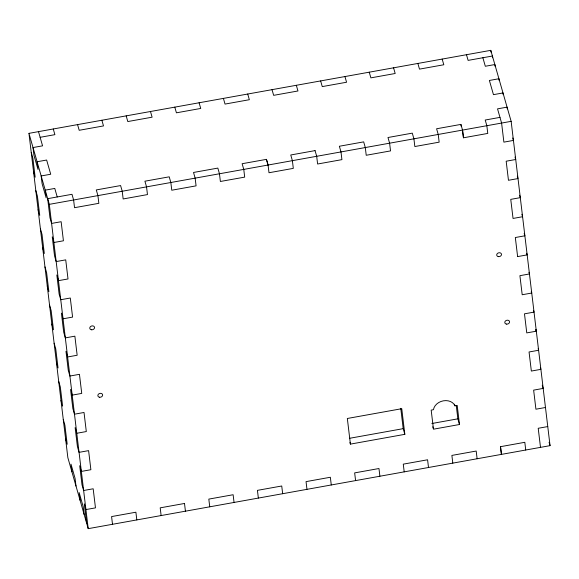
<?xml version="1.0" encoding="UTF-8"?>
<svg xmlns="http://www.w3.org/2000/svg" width="579" height="579" viewBox="0 0 579 579"><rect width="100%" height="100%" fill="white"/><g stroke="black" fill="none" stroke-linecap="round" stroke-linejoin="round"><path stroke-width="0.87" d="M28.95 133.351L490.782 50.344L511.148 121.344L550.05 445.649L88.211 528.656L67.852 457.656L28.95 133.351L49.309 204.351L88.211 528.656M40.125 137.31L54.889 134.661L53.261 128.979M315.063 150.612L290.752 154.984L292.388 160.665L293.307 168.373L268.996 172.745L268.07 165.037L266.449 159.355L242.131 163.719L243.766 169.401L244.693 177.116L220.382 181.48L219.463 173.772L217.834 168.091L193.524 172.462L195.152 178.144L196.078 185.852L171.768 190.223L170.841 182.508L169.213 176.827L144.909 181.198L146.545 186.879L147.464 194.587L123.153 198.959L122.227 191.244L120.598 185.569L96.288 189.934L97.923 195.615L98.85 203.323L74.532 207.695L73.613 199.987L71.984 194.305L47.681 198.669L49.968 217.747L51.596 223.429L61.142 221.714L63.429 240.792L53.883 242.507L52.255 236.825L54.542 255.896L56.17 261.578L65.724 259.862L68.011 278.948L58.465 280.663L56.836 274.982L59.123 294.052L60.752 299.734L70.298 298.019L72.585 317.097L63.039 318.812L61.41 313.13L63.697 332.208L65.326 337.89L74.872 336.175L77.159 355.253L67.613 356.968L65.984 351.287L68.271 370.357L69.9 376.039L79.453 374.324L81.74 393.409L72.194 395.124L70.566 389.443L72.853 408.513L74.481 414.195L84.027 412.48L86.307 431.558L76.768 433.273L75.14 427.591L77.427 446.67L79.055 452.351L88.601 450.636L90.881 469.714L81.342 471.429L79.714 465.74L82.001 484.826L83.629 490.5L93.176 488.785L95.47 507.863L85.916 509.578L84.288 503.896L86.582 522.975M499.974 117.378L485.209 120.034L486.845 125.715L487.771 133.423L463.453 137.795L462.534 130.087L460.898 124.405L436.588 128.77L438.231 134.451L439.15 142.166L414.839 146.53L413.913 138.822L412.284 133.141L387.981 137.512L389.609 143.194L390.536 150.902L366.225 155.273L365.306 147.558L363.677 141.877L339.366 146.248L340.995 151.93L341.921 159.638L317.61 164.009L316.684 156.294M49.309 204.351L511.148 121.344M518.017 178.571L508.463 180.286L506.176 161.215L515.73 159.5L515.02 157.061M520.304 197.649L510.75 199.371L513.045 218.442L522.591 216.727L521.889 214.295M517.612 256.598L527.165 254.883L526.695 253.255M536.313 331.188L535.85 329.567L536.32 331.188L526.767 332.903L524.48 313.832L534.033 312.117L533.563 310.489M538.608 350.259L529.054 351.981L531.348 371.059L540.895 369.344L540.424 367.716M454.935 405.836L457.2 405.43L459.487 424.508L433.468 429.191L431.181 410.106L433.454 409.7A11.218 8.909 -16 0 1 443.362 400.827A11.218 8.909 -16 0 1 454.935 405.836L454.464 404.214M349.658 438.281L403.201 428.655L404.83 434.337L350.411 444.115L349.948 442.494M431.84 423.51L457.859 418.834L459.487 424.508M545.476 407.493L535.922 409.208L533.635 390.13L543.182 388.415L542.255 385.173M547.763 426.571L538.209 428.286L540.504 447.364M184.513 503.469L160.202 507.841L161.128 515.549M500.509 446.677L501.436 454.385L500.502 446.677L524.82 442.305L525.732 450.021M512.733 137.983L513.443 140.415L503.882 142.137L501.595 123.059M517.315 176.139L517.785 177.76M482.872 57.734L485.318 66.259L494.864 64.544L495.067 66.259M501.602 123.059L497.535 108.859L507.081 107.144L507.284 108.859M519.602 195.217L520.072 196.838M524.176 233.373L524.878 235.805L515.324 237.52L517.619 256.598M528.982 272.34L529.459 273.961L519.906 275.676L522.2 294.747L531.746 293.032L531.276 291.411M466.486 54.708L468.114 60.39L492.418 56.025L492.628 57.755M538.144 348.638L538.6 350.266M442.175 59.08L443.804 64.761L419.493 69.125L417.864 63.451M549.095 442.305L550.05 445.649M393.561 67.815L395.189 73.497L370.878 77.861L369.25 72.187M344.939 76.558L346.568 82.24L322.264 86.604L320.636 80.922M432.774 426.752L433.237 428.373M296.332 85.294L297.961 90.975L273.65 95.34L272.029 89.665M315.056 150.612L316.691 156.294M247.718 94.03L249.346 99.711L225.036 104.075L223.407 98.401M266.441 159.355L268.07 165.037M199.096 102.772L200.732 108.447L176.421 112.818L174.793 107.137M150.482 111.508L152.111 117.19L127.807 121.554L126.186 115.872M101.875 120.244L103.503 125.925L79.193 130.289L77.564 124.615M38.496 131.636L42.571 145.836L33.017 147.551L33.944 155.259L38.019 169.459L37.092 161.751L46.638 160.036L50.713 174.236L41.167 175.958L42.093 183.666L46.161 197.859L45.234 190.151L54.781 188.436L57.227 196.954M31.237 152.422L32.865 158.103L35.153 177.188L33.524 171.507M35.811 190.578L37.44 196.259L39.734 215.337L38.098 209.656M40.392 228.734L42.021 234.415L44.308 253.493L42.68 247.812M44.967 266.883L46.595 272.564L48.882 291.65L47.254 285.968M49.541 305.039L51.169 310.72L53.463 329.798L51.828 324.117M54.115 343.195L55.75 348.876L58.038 367.954L56.409 362.266M58.696 381.344L60.325 387.025L62.612 406.111L60.983 400.422M63.27 419.5L64.899 425.181L67.186 444.252L65.557 438.578M503.209 94.659L503.006 92.944L493.46 94.659L489.385 80.459L498.939 78.744L499.141 80.459M490.782 50.344L490.992 52.081M462.527 130.087L463.453 137.795M460.898 124.405L461.116 126.113M477.118 458.756L476.191 451.048L451.888 455.412L452.807 463.128M456.288 405.713L457.859 418.834M428.511 467.492L427.584 459.784L403.274 464.148L404.2 471.863M404.83 434.337L401.754 408.702L347.335 418.479L350.411 444.115M400.762 408.325L403.201 428.655M379.896 476.228L378.97 468.52L354.659 472.891L355.586 480.599M331.275 484.97L330.348 477.255L306.045 481.627L306.964 489.335M282.661 493.706L281.734 485.998L257.431 490.362L258.357 498.078M234.054 502.442L233.127 494.734L208.816 499.105L209.743 506.813M184.506 503.469L185.432 511.185M136.818 519.92L135.891 512.212L111.581 516.577L112.507 524.292M84.136 514.456L83.21 506.741L79.142 492.548L80.061 500.256M75.994 486.056L75.067 478.341L70.993 464.141L71.919 471.849M99.458 397.23A2.432 1.932 -16 0 0 102.606 394.704A2.432 1.932 -16 0 0 98.683 393.973A2.432 1.932 -16 0 0 99.458 397.23M91.366 329.769A2.432 1.932 -16 0 0 94.515 327.244A2.432 1.932 -16 0 0 90.592 326.513A2.432 1.932 -16 0 0 91.366 329.769M498.309 256.627A2.432 1.932 -16 0 0 501.457 254.101A2.432 1.932 -16 0 0 497.535 253.37A2.432 1.932 -16 0 0 498.309 256.627M506.401 324.095A2.432 1.932 -16 0 0 509.549 321.562A2.432 1.932 -16 0 0 505.626 320.831A2.432 1.932 -16 0 0 506.401 324.095"/></g></svg>
